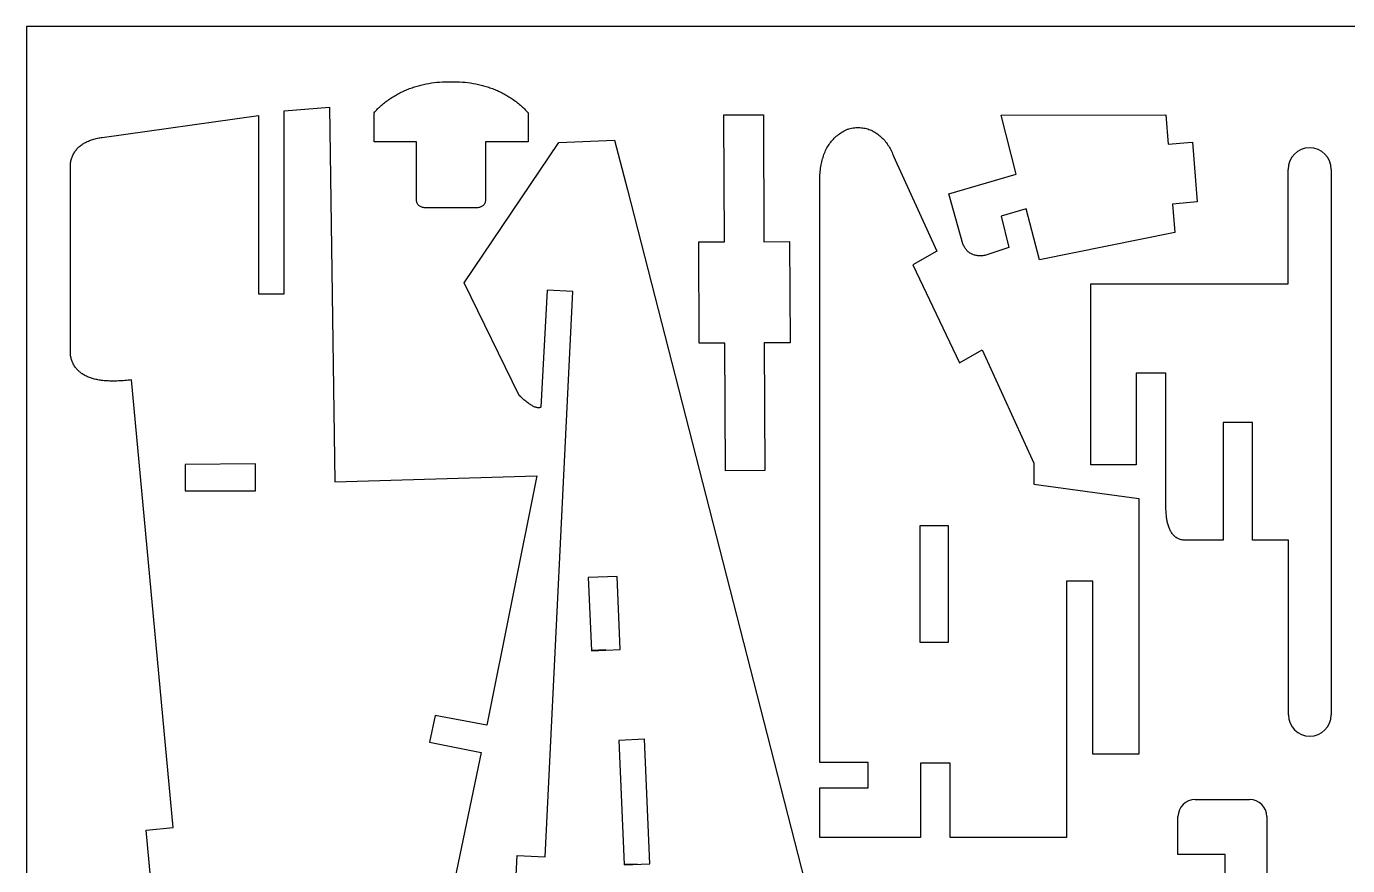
# Model space of a CAD drawing. Extents: x 0 to 450, y 0 to 350.
# Drawn here: x 0 to 155.5, y 251.2 to 350 of the extents above; entities that cross this region are included whole.
import ezdxf

# ---------------------------------------------------------------- set-up
doc = ezdxf.new("R2010")
doc.units = 0
doc.header["$MEASUREMENT"] = 0
doc.layers.add('01', color=5, linetype='Continuous')
doc.layers.add('DEFAULT', color=7, linetype='Continuous')

msp = doc.modelspace()

# ---------------------------------------------------------------- linework, layer by layer
at = {"layer": '01'}
msp.add_lwpolyline([(0, 0), (450, 0), (450, 350), (0, 350)], close=True, dxfattribs=at)
at = {"layer": 'DEFAULT'}
for p, q in [((43.6837, 342.0346), (43.8196, 342.1075)), ((43.8196, 342.1075), (43.9565, 342.1785)), ((43.9565, 342.1785), (44.0945, 342.2475)), ((44.0945, 342.2475), (44.2336, 342.3148)), ((44.2336, 342.3148), (44.3737, 342.3801)), ((44.3737, 342.3801), (44.5147, 342.4435)), ((44.5147, 342.4435), (44.6568, 342.5051)), ((44.6568, 342.5051), (44.7998, 342.5648)), ((44.7998, 342.5648), (44.9437, 342.6226)), ((44.9437, 342.6226), (45.0886, 342.6786)), ((45.0886, 342.6786), (45.2344, 342.7326)), ((45.2344, 342.7326), (45.3811, 342.7848)), ((45.3811, 342.7848), (45.5286, 342.8351)), ((45.5286, 342.8351), (45.677, 342.8835)), ((45.677, 342.8835), (45.8262, 342.9301)), ((45.8262, 342.9301), (45.9762, 342.9746)), ((45.9762, 342.9746), (46.1269, 343.0174)), ((46.1269, 343.0174), (46.2785, 343.0583)), ((46.2785, 343.0583), (46.4307, 343.0973)), ((46.4307, 343.0973), (46.5838, 343.1345)), ((46.5838, 343.1345), (46.7375, 343.1697)), ((46.7375, 343.1697), (47.0469, 343.2346)), ((47.0469, 343.2346), (47.3589, 343.292)), ((47.3589, 343.292), (47.6733, 343.3418)), ((47.6733, 343.3418), (47.99, 343.3842)), ((47.99, 343.3842), (48.3087, 343.419)), ((48.3087, 343.419), (48.6294, 343.4463)), ((48.6294, 343.4463), (48.9518, 343.4661)), ((48.9518, 343.4661), (49.2759, 343.4783)), ((49.2759, 343.4783), (49.6014, 343.4831)), ((49.6014, 343.4831), (49.9674, 343.48)), ((49.9674, 343.48), (50.3334, 343.4831)), ((50.3334, 343.4831), (50.6589, 343.4783)), ((50.6589, 343.4783), (50.9829, 343.4661)), ((50.9829, 343.4661), (51.3054, 343.4463)), ((51.3054, 343.4463), (51.626, 343.419)), ((51.626, 343.419), (51.9448, 343.3842)), ((51.9448, 343.3842), (52.2614, 343.3418)), ((52.2614, 343.3418), (52.5759, 343.292)), ((52.5759, 343.292), (52.8879, 343.2346)), ((52.8879, 343.2346), (53.1973, 343.1697)), ((53.1973, 343.1697), (53.351, 343.1345)), ((53.351, 343.1345), (53.504, 343.0973)), ((53.504, 343.0973), (53.6563, 343.0583)), ((53.6563, 343.0583), (53.8078, 343.0174)), ((53.8078, 343.0174), (53.9586, 342.9746)), ((53.9586, 342.9746), (54.1086, 342.9301)), ((54.1086, 342.9301), (54.2578, 342.8835)), ((54.2578, 342.8835), (54.4062, 342.8351)), ((54.4062, 342.8351), (54.5537, 342.7848)), ((54.5537, 342.7848), (54.7004, 342.7326)), ((54.7004, 342.7326), (54.8461, 342.6786)), ((54.8461, 342.6786), (54.991, 342.6226)), ((54.991, 342.6226), (55.135, 342.5648)), ((55.135, 342.5648), (55.278, 342.5051)), ((55.278, 342.5051), (55.42, 342.4435)), ((55.42, 342.4435), (55.5611, 342.3801)), ((55.5611, 342.3801), (55.7012, 342.3148)), ((55.7012, 342.3148), (55.8402, 342.2475)), ((55.8402, 342.2475), (55.9782, 342.1785)), ((55.9782, 342.1785), (56.1152, 342.1075)), ((56.1152, 342.1075), (56.251, 342.0346)), ((30.3463, 340.0515), (35.6823, 340.4962)), ((35.6823, 340.4962), (36.3049, 296.3848)), ((41.4463, 340.4019), (41.5592, 340.5085)), ((41.5592, 340.5085), (41.6736, 340.6133)), ((41.6736, 340.6133), (41.7894, 340.7162)), ((41.7894, 340.7162), (41.9067, 340.8174)), ((41.9067, 340.8174), (42.0252, 340.9164)), ((42.0252, 340.9164), (42.1452, 341.0137)), ((42.1452, 341.0137), (42.2665, 341.1091)), ((42.2665, 341.1091), (42.3891, 341.2027)), ((42.3891, 341.2027), (42.5131, 341.2943)), ((42.5131, 341.2943), (42.6383, 341.3842)), ((42.6383, 341.3842), (42.7647, 341.472)), ((42.7647, 341.472), (42.8925, 341.558)), ((42.8925, 341.558), (43.0214, 341.6422)), ((43.0214, 341.6422), (43.1515, 341.7244)), ((43.1515, 341.7244), (43.2829, 341.8048)), ((43.2829, 341.8048), (43.4154, 341.8833)), ((43.4154, 341.8833), (43.549, 341.9599)), ((43.549, 341.9599), (43.6837, 342.0346)), ((56.251, 342.0346), (56.3858, 341.9599)), ((56.3858, 341.9599), (56.5194, 341.8833)), ((56.5194, 341.8833), (56.6519, 341.8048)), ((56.6519, 341.8048), (56.7832, 341.7244)), ((56.7832, 341.7244), (56.9134, 341.6422)), ((56.9134, 341.6422), (57.0423, 341.558)), ((57.0423, 341.558), (57.17, 341.472)), ((57.17, 341.472), (57.2965, 341.3842)), ((57.2965, 341.3842), (57.4217, 341.2943)), ((57.4217, 341.2943), (57.5456, 341.2027)), ((57.5456, 341.2027), (57.6683, 341.1091)), ((57.6683, 341.1091), (57.7896, 341.0137)), ((57.7896, 341.0137), (57.9095, 340.9164)), ((57.9095, 340.9164), (58.0281, 340.8174)), ((58.0281, 340.8174), (58.1453, 340.7162)), ((58.1453, 340.7162), (58.2611, 340.6133)), ((58.2611, 340.6133), (58.3755, 340.5085)), ((58.3755, 340.5085), (58.4885, 340.4019)), ((8.913, 336.9388), (27.3224, 339.5179)), ((27.3224, 339.5179), (27.3224, 318.5294)), ((30.3463, 318.5294), (30.3463, 340.0515)), ((40.9039, 339.8403), (41.0094, 339.9564)), ((40.9039, 336.3997), (40.9039, 339.8403)), ((41.0094, 339.9564), (41.1163, 340.0706)), ((41.1163, 340.0706), (41.2248, 340.1829)), ((41.2248, 340.1829), (41.3348, 340.2934)), ((41.3348, 340.2934), (41.4463, 340.4019)), ((58.4885, 340.4019), (58.5999, 340.2934)), ((58.5999, 340.2934), (58.7099, 340.1829)), ((58.7099, 340.1829), (58.8184, 340.0706)), ((58.8184, 340.0706), (58.9254, 339.9564)), ((58.9254, 339.9564), (59.0308, 339.8403)), ((59.0308, 339.8403), (59.0308, 336.3997)), ((82.0911, 339.5725), (86.7313, 339.5906)), ((82.0916, 339.4522), (82.0911, 339.5725)), ((82.1496, 324.6317), (82.0916, 339.4522)), ((86.7313, 339.5906), (86.7897, 324.6498)), ((114.6925, 339.5568), (134.0798, 339.5806)), ((116.484, 332.608), (114.6925, 339.5568)), ((134.0798, 339.5806), (134.3474, 336.1495)), ((95.6894, 337.3678), (95.8239, 337.4598)), ((95.8239, 337.4598), (95.9622, 337.548)), ((95.9622, 337.548), (96.1044, 337.6324)), ((96.1044, 337.6324), (96.2504, 337.7128)), ((96.2504, 337.7128), (96.4003, 337.7894)), ((96.4003, 337.7894), (96.5541, 337.8621)), ((96.5541, 337.8621), (96.6325, 337.8969)), ((96.6325, 337.8969), (96.6522, 337.9055)), ((96.6522, 337.9055), (96.6572, 337.9076)), ((96.6572, 337.9076), (96.6606, 337.9089)), ((96.6606, 337.9089), (96.666, 337.9105)), ((96.666, 337.9105), (96.6877, 337.9169)), ((96.6877, 337.9169), (96.774, 337.9414)), ((96.774, 337.9414), (96.9455, 337.9848)), ((96.9455, 337.9848), (97.1152, 338.0209)), ((97.1152, 338.0209), (97.2833, 338.0498)), ((97.2833, 338.0498), (97.4495, 338.0716)), ((97.4495, 338.0716), (97.614, 338.0865)), ((97.614, 338.0865), (97.7766, 338.0945)), ((97.7766, 338.0945), (97.9373, 338.0958)), ((97.9373, 338.0958), (98.096, 338.0906)), ((98.096, 338.0906), (98.2527, 338.0789)), ((98.2527, 338.0789), (98.4074, 338.0608)), ((98.4074, 338.0608), (98.56, 338.0366)), ((98.56, 338.0366), (98.7105, 338.0062)), ((98.7105, 338.0062), (98.8587, 337.9698)), ((98.8587, 337.9698), (99.0048, 337.9276)), ((99.0048, 337.9276), (99.1485, 337.8796)), ((99.1485, 337.8796), (99.29, 337.826)), ((99.29, 337.826), (99.429, 337.7669)), ((99.429, 337.7669), (99.5657, 337.7024)), ((99.5657, 337.7024), (99.6999, 337.6326)), ((99.6999, 337.6326), (99.8315, 337.5578)), ((99.8315, 337.5578), (99.9606, 337.4779)), ((99.9606, 337.4779), (100.0871, 337.393)), ((100.0871, 337.393), (100.211, 337.3035)), ((6.1833, 335.8078), (6.2681, 335.8827)), ((6.2681, 335.8827), (6.3562, 335.9553)), ((6.3562, 335.9553), (6.4476, 336.0255)), ((6.4476, 336.0255), (6.5423, 336.0935)), ((6.5423, 336.0935), (6.6402, 336.1591)), ((6.6402, 336.1591), (6.7415, 336.2225)), ((6.7415, 336.2225), (6.846, 336.2835)), ((6.846, 336.2835), (6.9538, 336.3423)), ((6.9538, 336.3423), (7.0649, 336.3987)), ((7.0649, 336.3987), (7.1793, 336.4528)), ((7.1793, 336.4528), (7.297, 336.5046)), ((7.297, 336.5046), (7.418, 336.5542)), ((7.418, 336.5542), (7.5422, 336.6014)), ((7.5422, 336.6014), (7.6698, 336.6463)), ((7.6698, 336.6463), (7.8006, 336.6889)), ((7.8006, 336.6889), (7.9348, 336.7292)), ((7.9348, 336.7292), (8.0722, 336.7671)), ((8.0722, 336.7671), (8.2129, 336.8028)), ((8.2129, 336.8028), (8.3569, 336.8362)), ((8.3569, 336.8362), (8.5042, 336.8673)), ((8.5042, 336.8673), (8.6548, 336.896)), ((8.6548, 336.896), (8.8086, 336.9225)), ((8.8086, 336.9225), (8.8868, 336.9348)), ((8.8868, 336.9348), (8.9064, 336.9377)), ((8.9064, 336.9377), (8.913, 336.9388)), ((40.9413, 336.3997), (40.9039, 336.3997)), ((45.9017, 336.3997), (40.9413, 336.3997)), ((45.9017, 329.7819), (45.9017, 336.3997)), ((51.5254, 319.8085), (62.6439, 336.3175)), ((59.0308, 336.3997), (54.0331, 336.3997)), ((54.0331, 336.3997), (54.0331, 329.7819)), ((62.6439, 336.3175), (69.2187, 336.6045)), ((69.2187, 336.6045), (70.7193, 330.7508)), ((94.2075, 335.6878), (94.2887, 335.8315)), ((94.2887, 335.8315), (94.3738, 335.9716)), ((94.3738, 335.9716), (94.4625, 336.1082)), ((94.4625, 336.1082), (94.5551, 336.2411)), ((94.5551, 336.2411), (94.6514, 336.3704)), ((94.6514, 336.3704), (94.7515, 336.4961)), ((94.7515, 336.4961), (94.8554, 336.618)), ((94.8554, 336.618), (94.9631, 336.7364)), ((94.9631, 336.7364), (95.0746, 336.851)), ((95.0746, 336.851), (95.1899, 336.9619)), ((95.1899, 336.9619), (95.3091, 337.069)), ((95.3091, 337.069), (95.432, 337.1724)), ((95.432, 337.1724), (95.5588, 337.272)), ((95.5588, 337.272), (95.6894, 337.3678)), ((100.211, 337.3035), (100.3322, 337.2092)), ((100.3322, 337.2092), (100.4506, 337.1104)), ((100.4506, 337.1104), (100.5662, 337.0072)), ((100.5662, 337.0072), (100.679, 336.8997)), ((100.679, 336.8997), (100.789, 336.788)), ((100.789, 336.788), (100.896, 336.6723)), ((100.896, 336.6723), (101, 336.5526)), ((101, 336.5526), (101.101, 336.4291)), ((101.101, 336.4291), (101.1989, 336.3019)), ((101.1989, 336.3019), (101.2937, 336.1712)), ((101.2937, 336.1712), (101.3854, 336.037)), ((101.3854, 336.037), (101.4738, 335.8994)), ((101.4738, 335.8994), (101.559, 335.7587)), ((134.3474, 336.1495), (136.6627, 336.3393)), ((136.6627, 336.3393), (137.2158, 336.3846)), ((137.2158, 336.3846), (137.7643, 329.3519)), ((5.2448, 334.1822), (5.2737, 334.2963)), ((5.2737, 334.2963), (5.3059, 334.408)), ((5.3059, 334.408), (5.3413, 334.5175)), ((5.3413, 334.5175), (5.3801, 334.6246)), ((5.3801, 334.6246), (5.4222, 334.7295)), ((5.4222, 334.7295), (5.4675, 334.832)), ((5.4675, 334.832), (5.5162, 334.9323)), ((5.5162, 334.9323), (5.5681, 335.0302)), ((5.5681, 335.0302), (5.6233, 335.1258)), ((5.6233, 335.1258), (5.6818, 335.2191)), ((5.6818, 335.2191), (5.7436, 335.3101)), ((5.7436, 335.3101), (5.8086, 335.3989)), ((5.8086, 335.3989), (5.877, 335.4853)), ((5.877, 335.4853), (5.9487, 335.5694)), ((5.9487, 335.5694), (6.0236, 335.6512)), ((6.0236, 335.6512), (6.1018, 335.7306)), ((6.1018, 335.7306), (6.1833, 335.8078)), ((93.644, 334.2366), (93.6918, 334.4117)), ((93.6918, 334.4117), (93.7432, 334.5833)), ((93.7432, 334.5833), (93.7984, 334.7515)), ((93.7984, 334.7515), (93.8573, 334.9163)), ((93.8573, 334.9163), (93.9198, 335.0776)), ((93.9198, 335.0776), (93.9862, 335.2354)), ((93.9862, 335.2354), (94.0562, 335.3897)), ((94.0562, 335.3897), (94.13, 335.5405)), ((94.13, 335.5405), (94.2075, 335.6878)), ((101.559, 335.7587), (101.641, 335.6148)), ((101.641, 335.6148), (101.7195, 335.468)), ((101.7195, 335.468), (101.7947, 335.3184)), ((101.7947, 335.3184), (101.8664, 335.166)), ((101.8664, 335.166), (101.9347, 335.0109)), ((101.9347, 335.0109), (101.9994, 334.8534)), ((101.9994, 334.8534), (102.0504, 334.7416)), ((102.0504, 334.7415), (107.1526, 323.5528)), ((5.1778, 333.8262), (5.1968, 333.9472)), ((5.1778, 311.3258), (5.1778, 333.8262)), ((5.1968, 333.9472), (5.2191, 334.0658)), ((5.2191, 334.0658), (5.2448, 334.1822)), ((93.3941, 332.7158), (93.4125, 332.9175)), ((93.4125, 332.9175), (93.4346, 333.1159)), ((93.4346, 333.1159), (93.4604, 333.311)), ((93.4604, 333.311), (93.4897, 333.5028)), ((93.4897, 333.5028), (93.5228, 333.6912)), ((93.5228, 333.6912), (93.5595, 333.8764)), ((93.5595, 333.8764), (93.5999, 334.0582)), ((93.5999, 334.0582), (93.644, 334.2366)), ((148.4778, 333.1119), (148.4778, 333.1721)), ((148.4778, 319.684), (148.4778, 333.1119)), ((153.5471, 333.1721), (153.5471, 268.9618)), ((93.3562, 331.6594), (93.3565, 331.877)), ((93.3562, 263.3312), (93.3562, 331.6594)), ((93.3565, 331.877), (93.3605, 332.0915)), ((93.3605, 332.0915), (93.3681, 332.3029)), ((93.3681, 332.3029), (93.3792, 332.511)), ((93.3792, 332.511), (93.3941, 332.7158)), ((108.5661, 330.2747), (116.484, 332.608)), ((45.9006, 329.745), (45.9013, 329.7725)), ((45.9014, 329.6385), (45.9006, 329.745)), ((45.9013, 329.7725), (45.9017, 329.7819)), ((45.9081, 329.5374), (45.9014, 329.6385)), ((54.0334, 329.6385), (54.0267, 329.5374)), ((54.0331, 329.7819), (54.0334, 329.7725)), ((54.0334, 329.7725), (54.0341, 329.745)), ((54.0341, 329.745), (54.0334, 329.6385)), ((70.7193, 330.7507), (96.7646, 229.1459)), ((110.2036, 324.4152), (108.5661, 330.2747)), ((45.9206, 329.4417), (45.9081, 329.5374)), ((45.939, 329.3513), (45.9206, 329.4417)), ((45.9632, 329.2664), (45.939, 329.3513)), ((45.9933, 329.1868), (45.9632, 329.2664)), ((46.0293, 329.1126), (45.9933, 329.1868)), ((46.0711, 329.0437), (46.0293, 329.1126)), ((46.1189, 328.9801), (46.0711, 329.0437)), ((46.1724, 328.9218), (46.1189, 328.9801)), ((46.2319, 328.8688), (46.1724, 328.9218)), ((46.2972, 328.8211), (46.2319, 328.8688)), ((46.3684, 328.7787), (46.2972, 328.8211)), ((46.4454, 328.7415), (46.3684, 328.7787)), ((46.5284, 328.7096), (46.4454, 328.7415)), ((46.6172, 328.6829), (46.5284, 328.7096)), ((46.7118, 328.6615), (46.6172, 328.6829)), ((46.8123, 328.6452), (46.7118, 328.6615)), ((46.9187, 328.6342), (46.8123, 328.6452)), ((47.031, 328.6283), (46.9187, 328.6342)), ((47.1492, 328.6276), (47.031, 328.6283)), ((52.7856, 328.6276), (47.1492, 328.6276)), ((52.9037, 328.6283), (52.7856, 328.6276)), ((53.016, 328.6342), (52.9037, 328.6283)), ((53.1224, 328.6452), (53.016, 328.6342)), ((53.2229, 328.6615), (53.1224, 328.6452)), ((53.3176, 328.6829), (53.2229, 328.6615)), ((53.4064, 328.7096), (53.3176, 328.6829)), ((53.4893, 328.7415), (53.4064, 328.7096)), ((53.5664, 328.7787), (53.4893, 328.7415)), ((53.6376, 328.8211), (53.5664, 328.7787)), ((53.7029, 328.8688), (53.6376, 328.8211)), ((53.7623, 328.9218), (53.7029, 328.8688)), ((53.8159, 328.9801), (53.7623, 328.9218)), ((53.8636, 329.0437), (53.8159, 328.9801)), ((53.9055, 329.1126), (53.8636, 329.0437)), ((53.9414, 329.1868), (53.9055, 329.1126)), ((53.9716, 329.2664), (53.9414, 329.1868)), ((53.9958, 329.3513), (53.9716, 329.2664)), ((54.0142, 329.4417), (53.9958, 329.3513)), ((54.0267, 329.5374), (54.0142, 329.4417)), ((117.6446, 328.5355), (114.6941, 327.6661)), ((119.231, 322.5005), (117.6446, 328.5355)), ((137.7643, 329.3519), (134.8904, 329.0639)), ((134.8904, 329.0639), (135.1599, 325.7321)), ((114.6941, 327.6661), (115.6278, 323.9524)), ((135.1599, 325.7321), (119.231, 322.5005)), ((79.1259, 324.6198), (82.1496, 324.6317)), ((79.1725, 312.7029), (79.1259, 324.6198)), ((86.7897, 324.6498), (89.8134, 324.6617)), ((89.8134, 324.6617), (89.86, 312.7448)), ((107.1526, 323.5528), (104.3207, 321.9178)), ((110.2457, 324.3097), (110.2036, 324.4152)), ((110.2906, 324.2082), (110.2457, 324.3097)), ((110.3382, 324.1107), (110.2906, 324.2082)), ((110.3885, 324.0175), (110.3382, 324.1107)), ((110.4415, 323.9282), (110.3885, 324.0175)), ((110.4973, 323.843), (110.4415, 323.9282)), ((110.5558, 323.762), (110.4973, 323.843)), ((110.617, 323.6849), (110.5558, 323.762)), ((110.681, 323.612), (110.617, 323.6849)), ((110.7476, 323.5431), (110.681, 323.612)), ((110.817, 323.4783), (110.7476, 323.5431)), ((110.8892, 323.4176), (110.817, 323.4783)), ((110.964, 323.3609), (110.8892, 323.4176)), ((115.6278, 323.9524), (112.9047, 323.0582)), ((104.3207, 321.9178), (109.8236, 310.3943)), ((111.0416, 323.3083), (110.964, 323.3609)), ((111.1219, 323.2598), (111.0416, 323.3083)), ((111.205, 323.2154), (111.1219, 323.2598)), ((111.2907, 323.175), (111.205, 323.2154)), ((111.3792, 323.1387), (111.2907, 323.175)), ((111.4705, 323.1065), (111.3792, 323.1387)), ((111.5644, 323.0783), (111.4705, 323.1065)), ((111.6611, 323.0542), (111.5644, 323.0783)), ((111.7605, 323.0342), (111.6611, 323.0542)), ((111.8627, 323.0183), (111.7605, 323.0342)), ((111.9675, 323.0064), (111.8627, 323.0183)), ((112.0751, 322.9986), (111.9675, 323.0064)), ((112.1854, 322.9949), (112.0751, 322.9986)), ((112.2985, 322.9953), (112.1854, 322.9949)), ((112.4143, 322.9997), (112.2985, 322.9953)), ((112.5328, 323.0082), (112.4143, 322.9997)), ((112.654, 323.0208), (112.5328, 323.0082)), ((112.778, 323.0374), (112.654, 323.0208)), ((112.9047, 323.0582), (112.778, 323.0374)), ((57.979, 306.5595), (51.5254, 319.8085)), ((61.2785, 318.9446), (60.5327, 305.1578)), ((61.058, 252.2455), (64.2858, 318.7984)), ((64.2858, 318.7984), (61.2785, 318.9446)), ((125.2661, 298.3989), (125.2661, 319.684)), ((125.2661, 319.684), (148.4778, 319.684)), ((27.3224, 318.5294), (30.3463, 318.5294)), ((82.1962, 312.7148), (79.1725, 312.7029)), ((82.255, 297.685), (82.1962, 312.7148)), ((89.86, 312.7448), (86.8363, 312.7328)), ((86.8363, 312.7328), (86.8952, 297.7031)), ((5.1987, 311.2094), (5.1778, 311.3258)), ((5.2226, 311.0952), (5.1987, 311.2094)), ((5.2493, 310.9833), (5.2226, 311.0952)), ((5.279, 310.8737), (5.2493, 310.9833)), ((109.8236, 310.3943), (112.4591, 311.9159)), ((112.4591, 311.9159), (118.5423, 298.5758)), ((5.3115, 310.7662), (5.279, 310.8737)), ((5.347, 310.661), (5.3115, 310.7662)), ((5.3854, 310.5581), (5.347, 310.661)), ((5.4267, 310.4574), (5.3854, 310.5581)), ((5.4709, 310.3589), (5.4267, 310.4574)), ((5.518, 310.2627), (5.4709, 310.3589)), ((5.5681, 310.1687), (5.518, 310.2627)), ((5.621, 310.0769), (5.5681, 310.1687)), ((5.6768, 309.9874), (5.621, 310.0769)), ((5.7356, 309.9001), (5.6768, 309.9874)), ((5.7972, 309.8151), (5.7356, 309.9001)), ((5.8618, 309.7323), (5.7972, 309.8151)), ((5.9293, 309.6517), (5.8618, 309.7323)), ((5.9997, 309.5734), (5.9293, 309.6517)), ((6.0729, 309.4973), (5.9997, 309.5734)), ((6.1491, 309.4234), (6.0729, 309.4973)), ((6.2283, 309.3518), (6.1491, 309.4234)), ((6.3103, 309.2825), (6.2283, 309.3518)), ((6.3952, 309.2153), (6.3103, 309.2825)), ((6.483, 309.1504), (6.3952, 309.2153)), ((6.5738, 309.0878), (6.483, 309.1504)), ((6.6674, 309.0274), (6.5738, 309.0878)), ((6.764, 308.9692), (6.6674, 309.0274)), ((6.8634, 308.9133), (6.764, 308.9692)), ((6.9658, 308.8596), (6.8634, 308.9133)), ((7.0711, 308.808), (6.9658, 308.8596)), ((7.1793, 308.7589), (7.0711, 308.808)), ((7.2904, 308.7119), (7.1793, 308.7589)), ((7.4044, 308.6671), (7.2904, 308.7119)), ((7.5213, 308.6246), (7.4044, 308.6671)), ((7.6412, 308.5843), (7.5213, 308.6246)), ((7.7639, 308.5463), (7.6412, 308.5843)), ((7.8895, 308.5105), (7.7639, 308.5463)), ((8.0181, 308.477), (7.8895, 308.5105)), ((8.1496, 308.4457), (8.0181, 308.477)), ((8.2839, 308.4166), (8.1496, 308.4457)), ((8.4212, 308.3898), (8.2839, 308.4166)), ((8.5614, 308.3652), (8.4212, 308.3898)), ((8.7045, 308.3429), (8.5614, 308.3652)), ((8.8505, 308.3228), (8.7045, 308.3429)), ((8.9994, 308.3049), (8.8505, 308.3228)), ((9.1512, 308.2893), (8.9994, 308.3049)), ((9.306, 308.2759), (9.1512, 308.2893)), ((9.4636, 308.2647), (9.306, 308.2759)), ((9.6242, 308.2558), (9.4636, 308.2647)), ((9.7876, 308.2492), (9.6242, 308.2558)), ((9.954, 308.2447), (9.7876, 308.2492)), ((10.1233, 308.2425), (9.954, 308.2447)), ((10.2954, 308.2426), (10.1233, 308.2425)), ((10.4705, 308.2449), (10.2954, 308.2426)), ((10.6485, 308.2494), (10.4705, 308.2449)), ((10.8294, 308.2562), (10.6485, 308.2494)), ((11.0133, 308.2652), (10.8294, 308.2562)), ((11.2, 308.2764), (11.0133, 308.2652)), ((11.3896, 308.2899), (11.2, 308.2764)), ((11.5822, 308.3055), (11.3896, 308.2899)), ((11.7776, 308.3235), (11.5822, 308.3055)), ((11.976, 308.3438), (11.7776, 308.3235)), ((12.1773, 308.3661), (11.976, 308.3438)), ((12.3814, 308.3908), (12.1773, 308.3661)), ((17.2567, 255.6664), (12.3814, 308.3908)), ((134.0995, 309.1599), (130.602, 309.1599)), ((130.602, 309.1599), (130.602, 298.3989)), ((134.0995, 293.1765), (134.0995, 309.1599)), ((57.9883, 306.5508), (57.979, 306.5595)), ((58.0051, 306.5353), (57.9883, 306.5508)), ((58.0386, 306.5044), (58.0051, 306.5353)), ((58.1703, 306.3842), (58.0386, 306.5044)), ((58.2989, 306.2693), (58.1703, 306.3842)), ((58.4243, 306.1598), (58.2989, 306.2693)), ((58.5466, 306.0557), (58.4243, 306.1598)), ((58.6657, 305.9569), (58.5466, 306.0557)), ((58.7816, 305.8634), (58.6657, 305.9569)), ((58.8944, 305.7752), (58.7816, 305.8634)), ((59.004, 305.6924), (58.8944, 305.7752)), ((59.1104, 305.615), (59.004, 305.6924)), ((59.2137, 305.5428), (59.1104, 305.615)), ((59.3139, 305.476), (59.2137, 305.5428)), ((59.4109, 305.4146), (59.3139, 305.476)), ((59.5047, 305.3585), (59.4109, 305.4146)), ((59.5953, 305.3077), (59.5047, 305.3585)), ((59.6828, 305.2623), (59.5953, 305.3077)), ((59.7672, 305.2222), (59.6828, 305.2623)), ((59.8483, 305.1875), (59.7672, 305.2222)), ((59.9264, 305.1581), (59.8483, 305.1875)), ((60.0012, 305.134), (59.9264, 305.1581)), ((60.0729, 305.1153), (60.0012, 305.134)), ((60.1414, 305.1019), (60.0729, 305.1153)), ((60.2068, 305.0939), (60.1414, 305.1019)), ((60.269, 305.0912), (60.2068, 305.0939)), ((60.3281, 305.0938), (60.269, 305.0912)), ((60.384, 305.1018), (60.3281, 305.0938)), ((60.4367, 305.1151), (60.384, 305.1018)), ((60.4862, 305.1338), (60.4367, 305.1151)), ((60.5327, 305.1578), (60.4862, 305.1338)), ((144.2978, 303.3793), (140.8294, 303.3793)), ((140.8294, 303.3793), (140.8294, 289.5056)), ((144.2978, 289.5056), (144.2978, 303.3793)), ((26.9669, 298.5192), (18.6959, 298.4302)), ((26.9669, 295.3176), (26.9669, 298.5192)), ((118.5423, 298.5758), (118.5423, 296.1213)), ((18.6959, 298.4302), (18.6959, 295.3176)), ((36.3049, 296.3848), (60.0502, 297.0963)), ((60.0502, 297.0963), (54.1806, 267.7481)), ((86.8952, 297.7031), (82.255, 297.685)), ((130.602, 298.3989), (125.2661, 298.3989)), ((118.5423, 296.1213), (130.9217, 294.4139)), ((18.6959, 295.3176), (26.9669, 295.3176)), ((130.9217, 294.4139), (130.9217, 264.3186)), ((134.109, 292.9157), (134.0995, 293.1765)), ((134.1249, 292.6566), (134.109, 292.9157)), ((134.1479, 292.4003), (134.1249, 292.6566)), ((134.1621, 292.2735), (134.1479, 292.4003)), ((105.1494, 291.2123), (105.1494, 277.4985)), ((108.5111, 291.2123), (105.1494, 291.2123)), ((108.5111, 277.4985), (108.5111, 291.2123)), ((134.1783, 292.1478), (134.1621, 292.2735)), ((134.1965, 292.0233), (134.1783, 292.1478)), ((134.2168, 291.9002), (134.1965, 292.0233)), ((134.2392, 291.7786), (134.2168, 291.9002)), ((134.2638, 291.6587), (134.2392, 291.7786)), ((134.2907, 291.5406), (134.2638, 291.6587)), ((134.3199, 291.4243), (134.2907, 291.5406)), ((134.3515, 291.3102), (134.3199, 291.4243)), ((134.3856, 291.1982), (134.3515, 291.3102)), ((134.4222, 291.0886), (134.3856, 291.1982)), ((134.4614, 290.9814), (134.4222, 291.0886)), ((134.5033, 290.8769), (134.4614, 290.9814)), ((134.5479, 290.7751), (134.5033, 290.8769)), ((134.5952, 290.6761), (134.5479, 290.7751)), ((134.6455, 290.5802), (134.5952, 290.6761)), ((134.6986, 290.4875), (134.6455, 290.5802)), ((134.7548, 290.3979), (134.6986, 290.4875)), ((134.814, 290.312), (134.7548, 290.3979)), ((134.8763, 290.2295), (134.814, 290.312)), ((134.9418, 290.1507), (134.8763, 290.2295)), ((135.0105, 290.0758), (134.9418, 290.1507)), ((135.0826, 290.0049), (135.0105, 290.0758)), ((135.158, 289.938), (135.0826, 290.0049)), ((135.2369, 289.8755), (135.158, 289.938)), ((135.3193, 289.8173), (135.2369, 289.8755)), ((135.4052, 289.7636), (135.3193, 289.8173)), ((135.4948, 289.7146), (135.4052, 289.7636)), ((135.5881, 289.6704), (135.4948, 289.7146)), ((135.6852, 289.6311), (135.5881, 289.6704)), ((135.7861, 289.5969), (135.6852, 289.6311)), ((135.8909, 289.5679), (135.7861, 289.5969)), ((135.9997, 289.5443), (135.8909, 289.5679)), ((136.1125, 289.5261), (135.9997, 289.5443)), ((136.2294, 289.5136), (136.1125, 289.5261)), ((136.3504, 289.5068), (136.2294, 289.5136)), ((136.4126, 289.5056), (136.3504, 289.5068)), ((136.4284, 289.5056), (136.4126, 289.5056)), ((140.8294, 289.5056), (136.4284, 289.5056)), ((148.5052, 289.5056), (144.2978, 289.5056)), ((148.5052, 268.9618), (148.5052, 289.5056)), ((69.5025, 285.2529), (66.1262, 285.1055)), ((66.1262, 285.1055), (66.501, 276.5219)), ((69.8788, 276.6346), (69.5025, 285.2529)), ((125.4791, 284.7022), (122.3842, 284.7022)), ((122.3842, 284.7022), (122.3842, 254.5004)), ((125.4791, 264.3186), (125.4791, 284.7022)), ((105.1494, 277.4985), (108.5111, 277.4985)), ((68.1891, 276.5956), (66.501, 276.5219)), ((66.501, 276.5219), (66.5025, 276.4872)), ((66.5025, 276.4872), (69.8788, 276.6346)), ((48.0909, 268.8763), (47.4445, 265.7344)), ((54.1806, 267.7481), (48.0909, 268.8763)), ((72.7431, 266.0774), (69.7223, 265.9455)), ((69.7223, 265.9455), (70.3608, 251.3224)), ((73.3832, 251.4172), (72.7431, 266.0774)), ((53.5342, 264.5157), (30.7019, 155.9579)), ((47.4445, 265.7344), (53.5342, 264.5157)), ((130.9217, 264.3186), (125.4791, 264.3186)), ((99.0392, 263.3312), (93.3562, 263.3312)), ((99.0392, 260.3699), (99.0392, 263.3312)), ((108.7239, 263.2513), (105.2022, 263.2513)), ((105.2022, 263.2513), (105.2022, 254.5004)), ((108.7239, 254.5004), (108.7239, 263.2513)), ((93.3562, 254.5004), (93.3562, 260.3699)), ((93.3562, 260.3699), (99.0392, 260.3699)), ((137.5363, 258.9862), (143.9462, 258.9862)), ((135.515, 252.4942), (135.5195, 256.9715)), ((145.963, 256.9694), (145.963, 249.559)), ((14.0891, 255.3731), (17.2567, 255.6664)), ((15.5926, 239.5769), (14.0891, 255.3731)), ((105.2022, 254.5004), (93.3562, 254.5004)), ((122.3842, 254.5004), (108.7239, 254.5004)), ((56.9582, 236.5592), (57.7713, 252.406)), ((57.7713, 252.406), (61.058, 252.2455)), ((141.0538, 252.4942), (135.515, 252.4942)), ((141.0538, 249.559), (141.0538, 252.4942)), ((71.8712, 251.3883), (70.3608, 251.3224)), ((70.3608, 251.3224), (70.3624, 251.2853)), ((70.3624, 251.2853), (73.3832, 251.4172))]:
    msp.add_line(p, q, dxfattribs=at)
for centre, radius, start, end in [((151.0124, 333.1721), 2.5346, 0, 180), ((151.0262, 268.9618), 2.5209, 180, 0), ((137.5363, 256.9694), 2.0168, 90, 179.940178), ((143.9462, 256.9694), 2.0168, 0, 90)]:
    msp.add_arc(centre, radius, start, end, dxfattribs=at)

doc.saveas('drawing.dxf')
